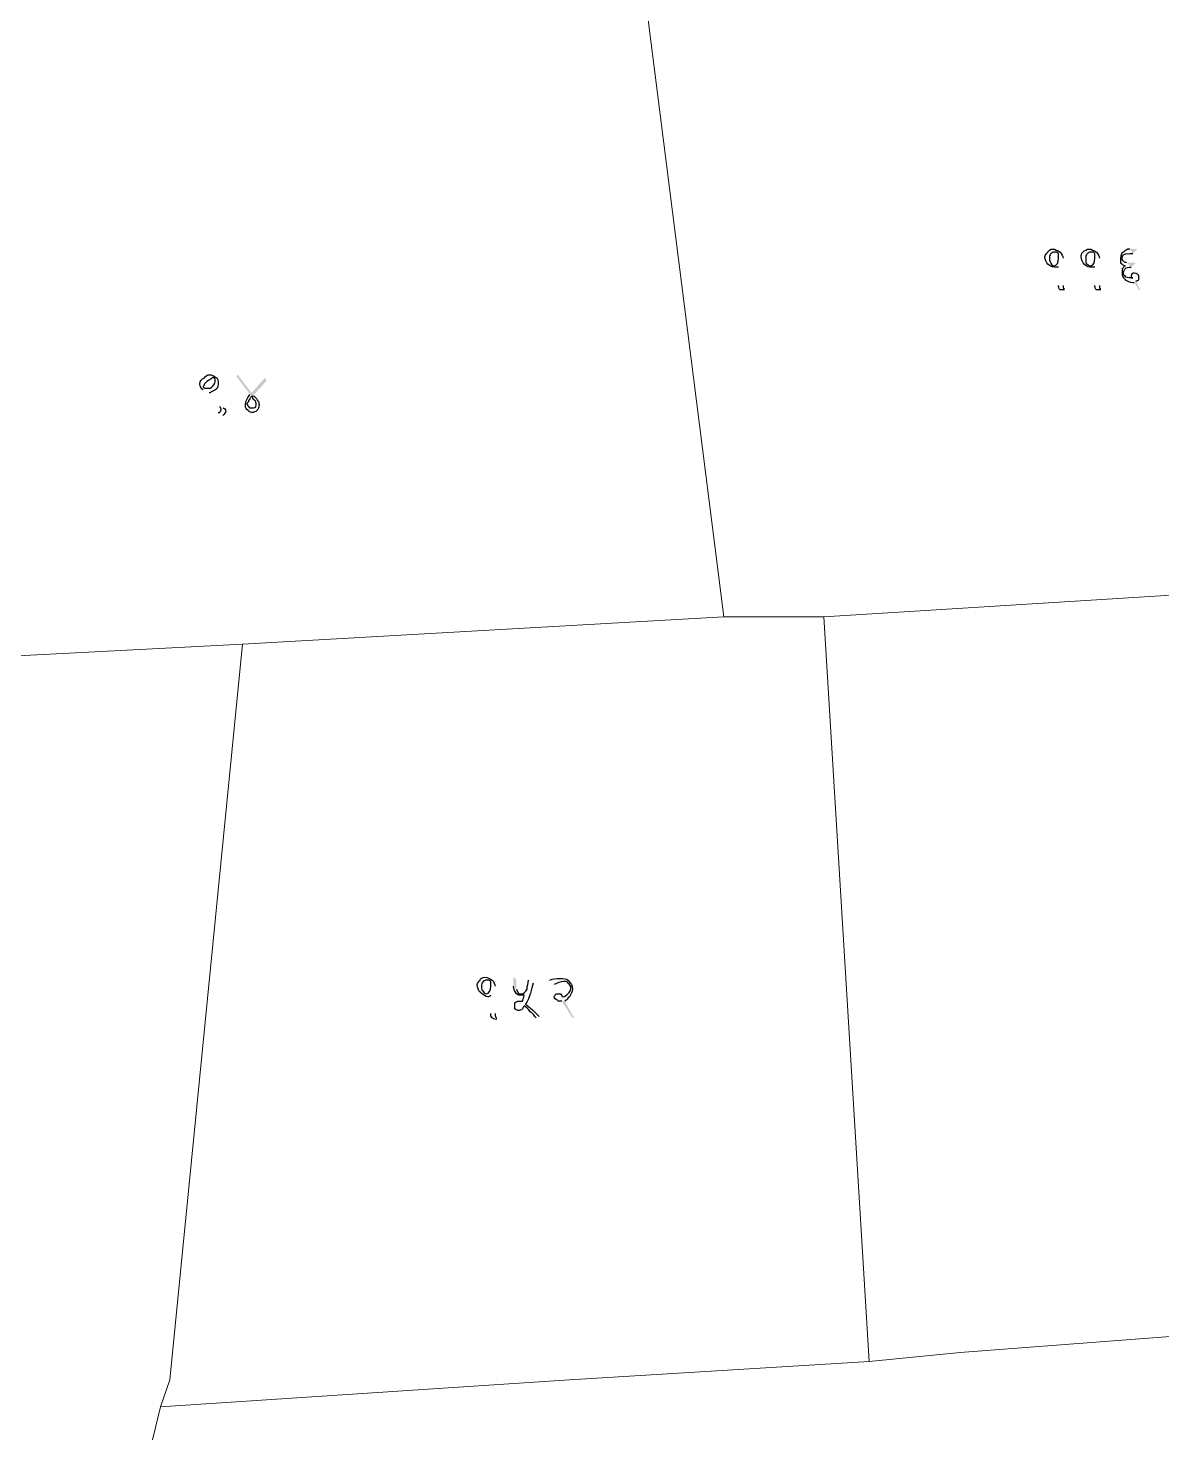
# Model space of a CAD drawing. Header units: inches. Extents: x -9985691 to 3643, y -3270716 to 4788.
# Drawn here: x -4982372 to -4981748, y -3260540 to -3259766 of the extents above; entities that cross this region are included whole.
import ezdxf

# ---------------------------------------------------------------- set-up
doc = ezdxf.new("R2010")
doc.units = ezdxf.units.IN
doc.header["$LTSCALE"] = 2
doc.header["$MEASUREMENT"] = 0
doc.layers.add('PDF_Geometry', color=7, linetype='CONTINUOUS')
doc.layers.add('PDF_Solid Fills', color=7, linetype='CONTINUOUS')

msp = doc.modelspace()

# ---------------------------------------------------------------- hatches: boundary and pattern name
at = {"layer": 'PDF_Solid Fills', "transparency": 33554559}
h = msp.add_hatch(color=256, dxfattribs=at)
h.paths.add_polyline_path([(-4981802.76, -3259892.98), (-4981802.76, -3259907.98)], flags=0)
h.paths.add_polyline_path([(-4981801.93, -3259909.65), (-4981801.93, -3259910.48)], flags=0)
h.paths.add_polyline_path([(-4981782.76, -3259892.98), (-4981782.76, -3259907.98)], flags=0)
h.paths.add_polyline_path([(-4981781.93, -3259909.65), (-4981781.93, -3259910.48)], flags=0)
h.paths.add_polyline_path([(-4981764.43, -3259890.48), (-4981761.93, -3259887.98), (-4981766.1, -3259887.98)], flags=0)
h.paths.add_polyline_path([(-4981763.6, -3259906.31), (-4981761.1, -3259910.48), (-4981760.26, -3259910.48), (-4981762.76, -3259905.48)], flags=0)
h.paths.add_polyline_path([(-4981765.26, -3259897.98), (-4981762.76, -3259895.48), (-4981767.76, -3259895.48)], flags=0)
h = msp.add_hatch(color=256, dxfattribs=at)
h.paths.add_polyline_path([(-4981802.76, -3259892.98), (-4981802.76, -3259907.98)], flags=0)
h.paths.add_polyline_path([(-4981801.93, -3259909.65), (-4981801.93, -3259910.48)], flags=0)
h.paths.add_polyline_path([(-4981782.76, -3259892.98), (-4981782.76, -3259907.98)], flags=0)
h.paths.add_polyline_path([(-4981781.93, -3259909.65), (-4981781.93, -3259910.48)], flags=0)
h.paths.add_polyline_path([(-4981764.43, -3259890.48), (-4981761.93, -3259887.98), (-4981766.1, -3259887.98)], flags=0)
h.paths.add_polyline_path([(-4981763.6, -3259906.31), (-4981761.1, -3259910.48), (-4981760.26, -3259910.48), (-4981762.76, -3259905.48)], flags=0)
h.paths.add_polyline_path([(-4981765.26, -3259897.98), (-4981762.76, -3259895.48), (-4981767.76, -3259895.48)], flags=0)
h = msp.add_hatch(color=256, dxfattribs=at)
h.paths.add_polyline_path([(-4982272.77, -3259967.15), (-4982265.27, -3259975.48)], flags=0)
h.paths.add_polyline_path([(-4982265.27, -3259979.65), (-4982267.77, -3259977.98)], flags=0)
h.paths.add_polyline_path([(-4982266.93, -3259974.65), (-4982276.1, -3259965.48)], flags=0)
h.paths.add_polyline_path([(-4982250.27, -3259967.98), (-4982257.77, -3259957.98), (-4982256.93, -3259957.15), (-4982249.43, -3259967.15), (-4982241.93, -3259958.82), (-4982241.1, -3259960.48), (-4982248.6, -3259968.82)], flags=0)
h = msp.add_hatch(color=256, dxfattribs=at)
h.paths.add_polyline_path([(-4982272.77, -3259967.15), (-4982265.27, -3259975.48)], flags=0)
h.paths.add_polyline_path([(-4982265.27, -3259979.65), (-4982267.77, -3259977.98)], flags=0)
h.paths.add_polyline_path([(-4982266.93, -3259974.65), (-4982276.1, -3259965.48)], flags=0)
h.paths.add_polyline_path([(-4982250.27, -3259967.98), (-4982257.77, -3259957.98), (-4982256.93, -3259957.15), (-4982249.43, -3259967.15), (-4982241.93, -3259958.82), (-4982241.1, -3259960.48), (-4982248.6, -3259968.82)], flags=0)
h = msp.add_hatch(color=256, dxfattribs=at)
h.paths.add_polyline_path([(-4982115.26, -3260293.82), (-4982115.26, -3260308.82)], flags=0)
h.paths.add_polyline_path([(-4982114.43, -3260311.32), (-4982114.43, -3260312.15)], flags=0)
h.paths.add_polyline_path([(-4982096.93, -3260290.48), (-4982094.43, -3260292.15)], flags=0)
h.paths.add_polyline_path([(-4982091.1, -3260310.48), (-4982092.76, -3260311.32)], flags=0)
h.paths.add_polyline_path([(-4982105.26, -3260293.82), (-4982105.26, -3260288.82), (-4982103.6, -3260290.48), (-4982103.6, -3260295.48)], flags=0)
h.paths.add_polyline_path([(-4982082.76, -3260292.98), (-4982085.26, -3260290.48)], flags=0)
h.paths.add_polyline_path([(-4982076.93, -3260302.15), (-4982071.93, -3260311.32), (-4982072.76, -3260311.32), (-4982078.6, -3260302.15)], flags=0)
h = msp.add_hatch(color=256, dxfattribs=at)
h.paths.add_polyline_path([(-4982115.26, -3260293.82), (-4982115.26, -3260308.82)], flags=0)
h.paths.add_polyline_path([(-4982114.43, -3260311.32), (-4982114.43, -3260312.15)], flags=0)
h.paths.add_polyline_path([(-4982096.93, -3260290.48), (-4982094.43, -3260292.15)], flags=0)
h.paths.add_polyline_path([(-4982091.1, -3260310.48), (-4982092.76, -3260311.32)], flags=0)
h.paths.add_polyline_path([(-4982105.26, -3260293.82), (-4982105.26, -3260288.82), (-4982103.6, -3260290.48), (-4982103.6, -3260295.48)], flags=0)
h.paths.add_polyline_path([(-4982082.76, -3260292.98), (-4982085.26, -3260290.48)], flags=0)
h.paths.add_polyline_path([(-4982076.93, -3260302.15), (-4982071.93, -3260311.32), (-4982072.76, -3260311.32), (-4982078.6, -3260302.15)], flags=0)

# ---------------------------------------------------------------- linework, layer by layer
at = {"layer": 'PDF_Geometry', "lineweight": 9}
for points in [[(-4981589.43, -3259620.48), (-4981584.43, -3259695.48), (-4981534.43, -3260065.48), (-4981934.43, -3260090.48), (-4981989.43, -3260090.48), (-4982034.43, -3259735.48), (-4982044.43, -3259590.48), (-4982049.43, -3259580.48), (-4982049.43, -3259555.48), (-4982044.43, -3259555.48), (-4982009.43, -3259550.48), (-4981604.43, -3259515.48), (-4981594.43, -3259615.48)], [(-4981589.43, -3259620.48), (-4981584.43, -3259695.48), (-4981534.43, -3260065.48), (-4981934.43, -3260090.48), (-4981989.43, -3260090.48), (-4982034.43, -3259735.48), (-4982044.43, -3259590.48), (-4982049.43, -3259580.48), (-4982049.43, -3259555.48), (-4982044.43, -3259555.48), (-4982009.43, -3259550.48), (-4981604.43, -3259515.48), (-4981594.43, -3259615.48)], [(-4981589.43, -3259620.48), (-4981584.43, -3259695.48), (-4981534.43, -3260065.48), (-4981934.43, -3260090.48), (-4981989.43, -3260090.48), (-4982034.43, -3259735.48), (-4982044.43, -3259590.48), (-4982049.43, -3259580.48), (-4982049.43, -3259555.48), (-4982044.43, -3259555.48), (-4982009.43, -3259550.48), (-4981604.43, -3259515.48), (-4981594.43, -3259615.48)], [(-4981589.43, -3259620.48), (-4981584.43, -3259695.48), (-4981534.43, -3260065.48), (-4981934.43, -3260090.48), (-4981989.43, -3260090.48), (-4982034.43, -3259735.48), (-4982044.43, -3259590.48), (-4982049.43, -3259580.48), (-4982049.43, -3259555.48), (-4982044.43, -3259555.48), (-4982009.43, -3259550.48), (-4981604.43, -3259515.48), (-4981594.43, -3259615.48)], [(-4981989.43, -3260090.48), (-4982254.43, -3260105.48), (-4982544.43, -3260120.48), (-4982489.43, -3259845.48), (-4982459.43, -3259775.48), (-4982434.43, -3259765.48), (-4982429.43, -3259755.48), (-4982034.43, -3259735.48)], [(-4981989.43, -3260090.48), (-4982254.43, -3260105.48), (-4982544.43, -3260120.48), (-4982489.43, -3259845.48), (-4982459.43, -3259775.48), (-4982434.43, -3259765.48), (-4982429.43, -3259755.48), (-4982034.43, -3259735.48)], [(-4981989.43, -3260090.48), (-4982254.43, -3260105.48), (-4982544.43, -3260120.48), (-4982489.43, -3259845.48), (-4982459.43, -3259775.48), (-4982434.43, -3259765.48), (-4982429.43, -3259755.48), (-4982034.43, -3259735.48)], [(-4981989.43, -3260090.48), (-4982254.43, -3260105.48), (-4982544.43, -3260120.48), (-4982489.43, -3259845.48), (-4982459.43, -3259775.48), (-4982434.43, -3259765.48), (-4982429.43, -3259755.48), (-4982034.43, -3259735.48)], [(-4981384.43, -3260460.48), (-4981434.43, -3260460.48), (-4981464.43, -3260465.48), (-4981859.43, -3260495.48), (-4981909.43, -3260500.48), (-4981934.43, -3260090.48), (-4981534.43, -3260065.48), (-4981479.43, -3260060.48), (-4981389.43, -3260055.48), (-4981384.43, -3260455.48)], [(-4981384.43, -3260460.48), (-4981434.43, -3260460.48), (-4981464.43, -3260465.48), (-4981859.43, -3260495.48), (-4981909.43, -3260500.48), (-4981934.43, -3260090.48), (-4981534.43, -3260065.48), (-4981479.43, -3260060.48), (-4981389.43, -3260055.48), (-4981384.43, -3260455.48)], [(-4981384.43, -3260460.48), (-4981434.43, -3260460.48), (-4981464.43, -3260465.48), (-4981859.43, -3260495.48), (-4981909.43, -3260500.48), (-4981934.43, -3260090.48), (-4981534.43, -3260065.48), (-4981479.43, -3260060.48), (-4981389.43, -3260055.48), (-4981384.43, -3260455.48)], [(-4981384.43, -3260460.48), (-4981434.43, -3260460.48), (-4981464.43, -3260465.48), (-4981859.43, -3260495.48), (-4981909.43, -3260500.48), (-4981934.43, -3260090.48), (-4981534.43, -3260065.48), (-4981479.43, -3260060.48), (-4981389.43, -3260055.48), (-4981384.43, -3260455.48)], [(-4981909.43, -3260500.48), (-4982074.43, -3260510.48), (-4982299.43, -3260525.48), (-4982294.43, -3260510.48), (-4982254.43, -3260105.48), (-4981989.43, -3260090.48), (-4981934.43, -3260090.48)], [(-4981909.43, -3260500.48), (-4982074.43, -3260510.48), (-4982299.43, -3260525.48), (-4982294.43, -3260510.48), (-4982254.43, -3260105.48), (-4981989.43, -3260090.48), (-4981934.43, -3260090.48)], [(-4981909.43, -3260500.48), (-4982074.43, -3260510.48), (-4982299.43, -3260525.48), (-4982294.43, -3260510.48), (-4982254.43, -3260105.48), (-4981989.43, -3260090.48), (-4981934.43, -3260090.48)], [(-4981909.43, -3260500.48), (-4982074.43, -3260510.48), (-4982299.43, -3260525.48), (-4982294.43, -3260510.48), (-4982254.43, -3260105.48), (-4981989.43, -3260090.48), (-4981934.43, -3260090.48)], [(-4982299.43, -3260525.48), (-4982339.43, -3260690.48), (-4982689.43, -3260590.48), (-4982519.43, -3260370.48), (-4982554.43, -3260165.48), (-4982544.43, -3260120.48), (-4982254.43, -3260105.48), (-4982294.43, -3260510.48)], [(-4982299.43, -3260525.48), (-4982339.43, -3260690.48), (-4982689.43, -3260590.48), (-4982519.43, -3260370.48), (-4982554.43, -3260165.48), (-4982544.43, -3260120.48), (-4982254.43, -3260105.48), (-4982294.43, -3260510.48)], [(-4982299.43, -3260525.48), (-4982339.43, -3260690.48), (-4982689.43, -3260590.48), (-4982519.43, -3260370.48), (-4982554.43, -3260165.48), (-4982544.43, -3260120.48), (-4982254.43, -3260105.48), (-4982294.43, -3260510.48)], [(-4982299.43, -3260525.48), (-4982339.43, -3260690.48), (-4982689.43, -3260590.48), (-4982519.43, -3260370.48), (-4982554.43, -3260165.48), (-4982544.43, -3260120.48), (-4982254.43, -3260105.48), (-4982294.43, -3260510.48)]]:
    msp.add_lwpolyline(points, close=True, dxfattribs=at)
msp.add_lwpolyline([(-4981164.43, -3260930.48), (-4981369.43, -3260920.48), (-4981374.43, -3260740.48), (-4981374.43, -3260685.48), (-4981379.43, -3260675.48), (-4981939.43, -3260730.48), (-4982354.43, -3260760.48), (-4982349.43, -3260745.48), (-4982339.43, -3260690.48), (-4982299.43, -3260525.48), (-4982074.43, -3260510.48), (-4981909.43, -3260500.48), (-4981859.43, -3260495.48), (-4981464.43, -3260465.48), (-4981434.43, -3260460.48), (-4981384.43, -3260460.48), (-4981384.43, -3260455.48), (-4981389.43, -3260055.48), (-4981114.43, -3259800.48)], dxfattribs=at)
msp.add_lwpolyline([(-4981164.43, -3260930.48), (-4981369.43, -3260920.48), (-4981374.43, -3260740.48), (-4981374.43, -3260685.48), (-4981379.43, -3260675.48), (-4981939.43, -3260730.48), (-4982354.43, -3260760.48), (-4982349.43, -3260745.48), (-4982339.43, -3260690.48), (-4982299.43, -3260525.48), (-4982074.43, -3260510.48), (-4981909.43, -3260500.48), (-4981859.43, -3260495.48), (-4981464.43, -3260465.48), (-4981434.43, -3260460.48), (-4981384.43, -3260460.48), (-4981384.43, -3260455.48), (-4981389.43, -3260055.48), (-4981114.43, -3259800.48)], dxfattribs=at)
msp.add_lwpolyline([(-4981164.43, -3260930.48), (-4981369.43, -3260920.48), (-4981374.43, -3260740.48), (-4981374.43, -3260685.48), (-4981379.43, -3260675.48), (-4981939.43, -3260730.48), (-4982354.43, -3260760.48), (-4982349.43, -3260745.48), (-4982339.43, -3260690.48), (-4982299.43, -3260525.48), (-4982074.43, -3260510.48), (-4981909.43, -3260500.48), (-4981859.43, -3260495.48), (-4981464.43, -3260465.48), (-4981434.43, -3260460.48), (-4981384.43, -3260460.48), (-4981384.43, -3260455.48), (-4981389.43, -3260055.48), (-4981114.43, -3259800.48)], dxfattribs=at)
msp.add_lwpolyline([(-4981164.43, -3260930.48), (-4981369.43, -3260920.48), (-4981374.43, -3260740.48), (-4981374.43, -3260685.48), (-4981379.43, -3260675.48), (-4981939.43, -3260730.48), (-4982354.43, -3260760.48), (-4982349.43, -3260745.48), (-4982339.43, -3260690.48), (-4982299.43, -3260525.48), (-4982074.43, -3260510.48), (-4981909.43, -3260500.48), (-4981859.43, -3260495.48), (-4981464.43, -3260465.48), (-4981434.43, -3260460.48), (-4981384.43, -3260460.48), (-4981384.43, -3260455.48), (-4981389.43, -3260055.48), (-4981114.43, -3259800.48)], dxfattribs=at)
at = {"layer": 'PDF_Geometry', "lineweight": 25}
for points in [[(-4981812.76, -3259892.15), (-4981812.76, -3259891.31), (-4981811.93, -3259890.48), (-4981811.1, -3259889.65)], [(-4981812.76, -3259892.15), (-4981812.76, -3259891.31), (-4981811.93, -3259890.48), (-4981811.1, -3259889.65)], [(-4981811.1, -3259896.31), (-4981811.93, -3259895.48), (-4981812.76, -3259893.81), (-4981812.76, -3259892.15)], [(-4981811.1, -3259896.31), (-4981811.93, -3259895.48), (-4981812.76, -3259893.81), (-4981812.76, -3259892.15)], [(-4981811.1, -3259889.65), (-4981811.1, -3259888.81), (-4981809.43, -3259887.98), (-4981808.6, -3259887.98)], [(-4981811.1, -3259889.65), (-4981811.1, -3259888.81), (-4981809.43, -3259887.98), (-4981808.6, -3259887.98)], [(-4981809.43, -3259890.48), (-4981810.26, -3259891.31), (-4981810.26, -3259892.15), (-4981810.26, -3259892.98)], [(-4981809.43, -3259890.48), (-4981810.26, -3259891.31), (-4981810.26, -3259892.15), (-4981810.26, -3259892.98)], [(-4981810.26, -3259892.98), (-4981810.26, -3259893.81), (-4981810.26, -3259894.65), (-4981809.43, -3259895.48)], [(-4981810.26, -3259892.98), (-4981810.26, -3259893.81), (-4981810.26, -3259894.65), (-4981809.43, -3259895.48)], [(-4981806.93, -3259889.65), (-4981807.76, -3259889.65), (-4981808.6, -3259889.65), (-4981809.43, -3259890.48)], [(-4981806.93, -3259889.65), (-4981807.76, -3259889.65), (-4981808.6, -3259889.65), (-4981809.43, -3259890.48)], [(-4981808.6, -3259887.98), (-4981806.93, -3259887.98), (-4981806.1, -3259888.81), (-4981804.43, -3259889.65)], [(-4981808.6, -3259887.98), (-4981806.93, -3259887.98), (-4981806.1, -3259888.81), (-4981804.43, -3259889.65)], [(-4981807.76, -3259897.15), (-4981806.1, -3259897.15), (-4981805.26, -3259895.48), (-4981805.26, -3259892.98)], [(-4981807.76, -3259897.15), (-4981806.1, -3259897.15), (-4981805.26, -3259895.48), (-4981805.26, -3259892.98)], [(-4981805.26, -3259890.48), (-4981806.1, -3259889.65), (-4981806.1, -3259889.65), (-4981806.93, -3259889.65)], [(-4981805.26, -3259890.48), (-4981806.1, -3259889.65), (-4981806.1, -3259889.65), (-4981806.93, -3259889.65)], [(-4981805.26, -3259892.98), (-4981805.26, -3259892.15), (-4981805.26, -3259891.31), (-4981805.26, -3259890.48)], [(-4981805.26, -3259892.98), (-4981805.26, -3259892.15), (-4981805.26, -3259891.31), (-4981805.26, -3259890.48)], [(-4981804.43, -3259889.65), (-4981803.6, -3259890.48), (-4981802.76, -3259892.15), (-4981802.76, -3259892.98)], [(-4981804.43, -3259889.65), (-4981803.6, -3259890.48), (-4981802.76, -3259892.15), (-4981802.76, -3259892.98)], [(-4981792.76, -3259892.15), (-4981792.76, -3259891.31), (-4981792.76, -3259890.48), (-4981791.93, -3259889.65)], [(-4981792.76, -3259892.15), (-4981792.76, -3259891.31), (-4981792.76, -3259890.48), (-4981791.93, -3259889.65)], [(-4981791.1, -3259896.31), (-4981791.93, -3259895.48), (-4981792.76, -3259893.81), (-4981792.76, -3259892.15)], [(-4981791.1, -3259896.31), (-4981791.93, -3259895.48), (-4981792.76, -3259893.81), (-4981792.76, -3259892.15)], [(-4981791.93, -3259889.65), (-4981791.1, -3259888.81), (-4981789.43, -3259887.98), (-4981788.6, -3259887.98)], [(-4981791.93, -3259889.65), (-4981791.1, -3259888.81), (-4981789.43, -3259887.98), (-4981788.6, -3259887.98)], [(-4981789.43, -3259890.48), (-4981790.26, -3259891.31), (-4981790.26, -3259892.15), (-4981790.26, -3259892.98)], [(-4981789.43, -3259890.48), (-4981790.26, -3259891.31), (-4981790.26, -3259892.15), (-4981790.26, -3259892.98)], [(-4981790.26, -3259892.98), (-4981790.26, -3259893.81), (-4981790.26, -3259894.65), (-4981790.26, -3259895.48)], [(-4981790.26, -3259892.98), (-4981790.26, -3259893.81), (-4981790.26, -3259894.65), (-4981790.26, -3259895.48)], [(-4981786.93, -3259889.65), (-4981787.76, -3259889.65), (-4981788.6, -3259889.65), (-4981789.43, -3259890.48)], [(-4981786.93, -3259889.65), (-4981787.76, -3259889.65), (-4981788.6, -3259889.65), (-4981789.43, -3259890.48)], [(-4981788.6, -3259887.98), (-4981786.93, -3259887.98), (-4981786.1, -3259888.81), (-4981784.43, -3259889.65)], [(-4981788.6, -3259887.98), (-4981786.93, -3259887.98), (-4981786.1, -3259888.81), (-4981784.43, -3259889.65)], [(-4981787.76, -3259897.15), (-4981786.1, -3259897.15), (-4981785.26, -3259895.48), (-4981785.26, -3259892.98)], [(-4981787.76, -3259897.15), (-4981786.1, -3259897.15), (-4981785.26, -3259895.48), (-4981785.26, -3259892.98)], [(-4981785.26, -3259890.48), (-4981786.1, -3259889.65), (-4981786.1, -3259889.65), (-4981786.93, -3259889.65)], [(-4981785.26, -3259890.48), (-4981786.1, -3259889.65), (-4981786.1, -3259889.65), (-4981786.93, -3259889.65)], [(-4981785.26, -3259892.98), (-4981785.26, -3259892.15), (-4981785.26, -3259891.31), (-4981785.26, -3259890.48)], [(-4981785.26, -3259892.98), (-4981785.26, -3259892.15), (-4981785.26, -3259891.31), (-4981785.26, -3259890.48)], [(-4981784.43, -3259889.65), (-4981783.6, -3259890.48), (-4981782.76, -3259892.15), (-4981782.76, -3259892.98)], [(-4981784.43, -3259889.65), (-4981783.6, -3259890.48), (-4981782.76, -3259892.15), (-4981782.76, -3259892.98)], [(-4981769.43, -3259889.65), (-4981771.1, -3259890.48), (-4981771.1, -3259891.31), (-4981771.1, -3259892.98)], [(-4981769.43, -3259889.65), (-4981771.1, -3259890.48), (-4981771.1, -3259891.31), (-4981771.1, -3259892.98)], [(-4981771.1, -3259892.98), (-4981771.1, -3259893.81), (-4981771.1, -3259894.65), (-4981771.1, -3259895.48)], [(-4981771.1, -3259892.98), (-4981771.1, -3259893.81), (-4981771.1, -3259894.65), (-4981771.1, -3259895.48)], [(-4981770.26, -3259892.98), (-4981770.26, -3259891.31), (-4981769.43, -3259890.48), (-4981766.1, -3259890.48)], [(-4981770.26, -3259892.98), (-4981770.26, -3259891.31), (-4981769.43, -3259890.48), (-4981766.1, -3259890.48)], [(-4981769.43, -3259894.65), (-4981770.26, -3259894.65), (-4981770.26, -3259893.81), (-4981770.26, -3259892.98)], [(-4981769.43, -3259894.65), (-4981770.26, -3259894.65), (-4981770.26, -3259893.81), (-4981770.26, -3259892.98)], [(-4981766.1, -3259887.98), (-4981767.76, -3259887.98), (-4981768.6, -3259888.81), (-4981769.43, -3259889.65)], [(-4981766.1, -3259887.98), (-4981767.76, -3259887.98), (-4981768.6, -3259888.81), (-4981769.43, -3259889.65)], [(-4981767.76, -3259895.48), (-4981768.6, -3259895.48), (-4981768.6, -3259895.48), (-4981769.43, -3259894.65)], [(-4981767.76, -3259895.48), (-4981768.6, -3259895.48), (-4981768.6, -3259895.48), (-4981769.43, -3259894.65)], [(-4981766.1, -3259890.48), (-4981766.1, -3259890.48), (-4981766.1, -3259890.48), (-4981765.26, -3259890.48)], [(-4981766.1, -3259890.48), (-4981766.1, -3259890.48), (-4981766.1, -3259890.48), (-4981765.26, -3259890.48)], [(-4981765.26, -3259890.48), (-4981764.43, -3259890.48), (-4981764.43, -3259890.48), (-4981764.43, -3259890.48)], [(-4981765.26, -3259890.48), (-4981764.43, -3259890.48), (-4981764.43, -3259890.48), (-4981764.43, -3259890.48)], [(-4981806.93, -3259897.98), (-4981807.76, -3259897.98), (-4981809.43, -3259897.98), (-4981811.1, -3259896.31)], [(-4981806.93, -3259897.98), (-4981807.76, -3259897.98), (-4981809.43, -3259897.98), (-4981811.1, -3259896.31)], [(-4981809.43, -3259895.48), (-4981809.43, -3259896.31), (-4981808.6, -3259897.15), (-4981807.76, -3259897.15)], [(-4981809.43, -3259895.48), (-4981809.43, -3259896.31), (-4981808.6, -3259897.15), (-4981807.76, -3259897.15)], [(-4981805.26, -3259897.98), (-4981806.1, -3259897.98), (-4981806.1, -3259897.98), (-4981806.93, -3259897.98)], [(-4981805.26, -3259897.98), (-4981806.1, -3259897.98), (-4981806.1, -3259897.98), (-4981806.93, -3259897.98)], [(-4981786.93, -3259897.98), (-4981788.6, -3259897.98), (-4981789.43, -3259897.98), (-4981791.1, -3259896.31)], [(-4981786.93, -3259897.98), (-4981788.6, -3259897.98), (-4981789.43, -3259897.98), (-4981791.1, -3259896.31)], [(-4981790.26, -3259895.48), (-4981789.43, -3259896.31), (-4981788.6, -3259897.15), (-4981787.76, -3259897.15)], [(-4981790.26, -3259895.48), (-4981789.43, -3259896.31), (-4981788.6, -3259897.15), (-4981787.76, -3259897.15)], [(-4981785.26, -3259897.98), (-4981786.1, -3259897.98), (-4981786.1, -3259897.98), (-4981786.93, -3259897.98)], [(-4981785.26, -3259897.98), (-4981786.1, -3259897.98), (-4981786.1, -3259897.98), (-4981786.93, -3259897.98)], [(-4981771.1, -3259895.48), (-4981770.26, -3259896.31), (-4981769.43, -3259897.15), (-4981768.6, -3259897.15)], [(-4981771.1, -3259895.48), (-4981770.26, -3259896.31), (-4981769.43, -3259897.15), (-4981768.6, -3259897.15)], [(-4981768.6, -3259897.15), (-4981769.43, -3259897.98), (-4981769.43, -3259897.98), (-4981770.26, -3259898.81)], [(-4981768.6, -3259897.15), (-4981769.43, -3259897.98), (-4981769.43, -3259897.98), (-4981770.26, -3259898.81)], [(-4981770.26, -3259898.81), (-4981770.26, -3259899.65), (-4981770.26, -3259899.65), (-4981770.26, -3259901.31)], [(-4981770.26, -3259898.81), (-4981770.26, -3259899.65), (-4981770.26, -3259899.65), (-4981770.26, -3259901.31)], [(-4981770.26, -3259901.31), (-4981770.26, -3259902.15), (-4981770.26, -3259903.81), (-4981768.6, -3259904.65)], [(-4981770.26, -3259901.31), (-4981770.26, -3259902.15), (-4981770.26, -3259903.81), (-4981768.6, -3259904.65)], [(-4981769.43, -3259901.31), (-4981769.43, -3259899.65), (-4981768.6, -3259898.81), (-4981768.6, -3259898.81)], [(-4981769.43, -3259901.31), (-4981769.43, -3259899.65), (-4981768.6, -3259898.81), (-4981768.6, -3259898.81)], [(-4981769.43, -3259902.15), (-4981769.43, -3259901.31), (-4981769.43, -3259901.31), (-4981769.43, -3259901.31)], [(-4981769.43, -3259902.15), (-4981769.43, -3259901.31), (-4981769.43, -3259901.31), (-4981769.43, -3259901.31)], [(-4981768.6, -3259902.98), (-4981768.6, -3259902.98), (-4981769.43, -3259902.15), (-4981769.43, -3259902.15)], [(-4981768.6, -3259902.98), (-4981768.6, -3259902.98), (-4981769.43, -3259902.15), (-4981769.43, -3259902.15)], [(-4981768.6, -3259898.81), (-4981767.76, -3259897.98), (-4981766.93, -3259897.98), (-4981765.26, -3259897.98)], [(-4981768.6, -3259898.81), (-4981767.76, -3259897.98), (-4981766.93, -3259897.98), (-4981765.26, -3259897.98)], [(-4981765.26, -3259903.81), (-4981766.93, -3259903.81), (-4981768.6, -3259903.81), (-4981768.6, -3259902.98)], [(-4981765.26, -3259903.81), (-4981766.93, -3259903.81), (-4981768.6, -3259903.81), (-4981768.6, -3259902.98)], [(-4981763.6, -3259901.31), (-4981764.43, -3259901.31), (-4981765.26, -3259901.31), (-4981765.26, -3259902.98)], [(-4981763.6, -3259901.31), (-4981764.43, -3259901.31), (-4981765.26, -3259901.31), (-4981765.26, -3259902.98)], [(-4981765.26, -3259902.98), (-4981765.26, -3259902.98), (-4981765.26, -3259902.98), (-4981765.26, -3259903.81)], [(-4981765.26, -3259902.98), (-4981765.26, -3259902.98), (-4981765.26, -3259902.98), (-4981765.26, -3259903.81)], [(-4981761.1, -3259902.98), (-4981761.1, -3259902.15), (-4981761.93, -3259901.31), (-4981763.6, -3259901.31)], [(-4981761.1, -3259902.98), (-4981761.1, -3259902.15), (-4981761.93, -3259901.31), (-4981763.6, -3259901.31)], [(-4981761.1, -3259904.65), (-4981761.1, -3259904.65), (-4981761.1, -3259903.81), (-4981761.1, -3259902.98)], [(-4981761.1, -3259904.65), (-4981761.1, -3259904.65), (-4981761.1, -3259903.81), (-4981761.1, -3259902.98)], [(-4981804.43, -3259910.48), (-4981805.26, -3259909.65), (-4981805.26, -3259908.81), (-4981805.26, -3259907.98)], [(-4981804.43, -3259910.48), (-4981805.26, -3259909.65), (-4981805.26, -3259908.81), (-4981805.26, -3259907.98)], [(-4981801.93, -3259910.48), (-4981803.6, -3259910.48), (-4981804.43, -3259910.48), (-4981804.43, -3259910.48)], [(-4981801.93, -3259910.48), (-4981803.6, -3259910.48), (-4981804.43, -3259910.48), (-4981804.43, -3259910.48)], [(-4981802.76, -3259907.98), (-4981802.76, -3259908.81), (-4981802.76, -3259908.81), (-4981802.76, -3259908.81)], [(-4981802.76, -3259907.98), (-4981802.76, -3259908.81), (-4981802.76, -3259908.81), (-4981802.76, -3259908.81)], [(-4981802.76, -3259908.81), (-4981802.76, -3259909.65), (-4981802.76, -3259909.65), (-4981801.93, -3259909.65)], [(-4981802.76, -3259908.81), (-4981802.76, -3259909.65), (-4981802.76, -3259909.65), (-4981801.93, -3259909.65)], [(-4981784.43, -3259910.48), (-4981785.26, -3259909.65), (-4981785.26, -3259908.81), (-4981785.26, -3259907.98)], [(-4981784.43, -3259910.48), (-4981785.26, -3259909.65), (-4981785.26, -3259908.81), (-4981785.26, -3259907.98)], [(-4981781.93, -3259910.48), (-4981783.6, -3259910.48), (-4981784.43, -3259910.48), (-4981784.43, -3259910.48)], [(-4981781.93, -3259910.48), (-4981783.6, -3259910.48), (-4981784.43, -3259910.48), (-4981784.43, -3259910.48)], [(-4981782.76, -3259907.98), (-4981782.76, -3259908.81), (-4981782.76, -3259908.81), (-4981782.76, -3259908.81)], [(-4981782.76, -3259907.98), (-4981782.76, -3259908.81), (-4981782.76, -3259908.81), (-4981782.76, -3259908.81)], [(-4981782.76, -3259908.81), (-4981782.76, -3259909.65), (-4981782.76, -3259909.65), (-4981781.93, -3259909.65)], [(-4981782.76, -3259908.81), (-4981782.76, -3259909.65), (-4981782.76, -3259909.65), (-4981781.93, -3259909.65)], [(-4981768.6, -3259904.65), (-4981767.76, -3259905.48), (-4981766.1, -3259906.31), (-4981764.43, -3259906.31)], [(-4981768.6, -3259904.65), (-4981767.76, -3259905.48), (-4981766.1, -3259906.31), (-4981764.43, -3259906.31)], [(-4981765.26, -3259903.81), (-4981764.43, -3259903.81), (-4981764.43, -3259903.81), (-4981764.43, -3259903.81)], [(-4981764.43, -3259903.81), (-4981765.26, -3259903.81), (-4981765.26, -3259903.81), (-4981765.26, -3259903.81)], [(-4981765.26, -3259903.81), (-4981764.43, -3259903.81), (-4981764.43, -3259903.81), (-4981764.43, -3259903.81)], [(-4981764.43, -3259903.81), (-4981765.26, -3259903.81), (-4981765.26, -3259903.81), (-4981765.26, -3259903.81)], [(-4981764.43, -3259906.31), (-4981764.43, -3259906.31), (-4981763.6, -3259906.31), (-4981763.6, -3259906.31)], [(-4981764.43, -3259906.31), (-4981764.43, -3259906.31), (-4981763.6, -3259906.31), (-4981763.6, -3259906.31)], [(-4981762.76, -3259905.48), (-4981761.93, -3259905.48), (-4981761.1, -3259905.48), (-4981761.1, -3259904.65)], [(-4981762.76, -3259905.48), (-4981761.93, -3259905.48), (-4981761.1, -3259905.48), (-4981761.1, -3259904.65)], [(-4982275.27, -3259958.82), (-4982274.43, -3259957.98), (-4982273.6, -3259957.15), (-4982272.77, -3259957.15)], [(-4982275.27, -3259958.82), (-4982274.43, -3259957.98), (-4982273.6, -3259957.15), (-4982272.77, -3259957.15)], [(-4982272.77, -3259957.15), (-4982271.1, -3259957.15), (-4982270.27, -3259957.98), (-4982268.6, -3259958.82)], [(-4982272.77, -3259957.15), (-4982271.1, -3259957.15), (-4982270.27, -3259957.98), (-4982268.6, -3259958.82)], [(-4982277.77, -3259962.15), (-4982277.77, -3259960.48), (-4982276.93, -3259959.65), (-4982275.27, -3259958.82)], [(-4982277.77, -3259962.15), (-4982277.77, -3259960.48), (-4982276.93, -3259959.65), (-4982275.27, -3259958.82)], [(-4982276.1, -3259965.48), (-4982276.93, -3259964.65), (-4982277.77, -3259963.82), (-4982277.77, -3259962.15)], [(-4982276.1, -3259965.48), (-4982276.93, -3259964.65), (-4982277.77, -3259963.82), (-4982277.77, -3259962.15)], [(-4982275.27, -3259962.15), (-4982275.27, -3259962.98), (-4982276.1, -3259963.82), (-4982276.1, -3259963.82)], [(-4982275.27, -3259962.15), (-4982275.27, -3259962.98), (-4982276.1, -3259963.82), (-4982276.1, -3259963.82)], [(-4982276.1, -3259963.82), (-4982276.1, -3259963.82), (-4982275.27, -3259964.65), (-4982275.27, -3259964.65)], [(-4982276.1, -3259963.82), (-4982276.1, -3259963.82), (-4982275.27, -3259964.65), (-4982275.27, -3259964.65)], [(-4982271.93, -3259959.65), (-4982273.6, -3259960.48), (-4982274.43, -3259961.32), (-4982275.27, -3259962.15)], [(-4982271.93, -3259959.65), (-4982273.6, -3259960.48), (-4982274.43, -3259961.32), (-4982275.27, -3259962.15)], [(-4982275.27, -3259964.65), (-4982275.27, -3259964.65), (-4982275.27, -3259964.65), (-4982274.43, -3259964.65)], [(-4982275.27, -3259964.65), (-4982275.27, -3259964.65), (-4982275.27, -3259964.65), (-4982274.43, -3259964.65)], [(-4982274.43, -3259964.65), (-4982273.6, -3259964.65), (-4982273.6, -3259964.65), (-4982272.77, -3259964.65)], [(-4982274.43, -3259964.65), (-4982273.6, -3259964.65), (-4982273.6, -3259964.65), (-4982272.77, -3259964.65)], [(-4982272.77, -3259964.65), (-4982271.93, -3259964.65), (-4982271.1, -3259963.82), (-4982271.1, -3259963.82)], [(-4982272.77, -3259964.65), (-4982271.93, -3259964.65), (-4982271.1, -3259963.82), (-4982271.1, -3259963.82)], [(-4982270.27, -3259958.82), (-4982271.1, -3259958.82), (-4982271.93, -3259959.65), (-4982271.93, -3259959.65)], [(-4982270.27, -3259958.82), (-4982271.1, -3259958.82), (-4982271.93, -3259959.65), (-4982271.93, -3259959.65)], [(-4982271.1, -3259963.82), (-4982269.43, -3259962.15), (-4982269.43, -3259961.32), (-4982269.43, -3259960.48)], [(-4982271.1, -3259963.82), (-4982269.43, -3259962.15), (-4982269.43, -3259961.32), (-4982269.43, -3259960.48)], [(-4982267.77, -3259962.15), (-4982267.77, -3259964.65), (-4982268.6, -3259965.48), (-4982271.1, -3259966.32)], [(-4982267.77, -3259962.15), (-4982267.77, -3259964.65), (-4982268.6, -3259965.48), (-4982271.1, -3259966.32)], [(-4982269.43, -3259960.48), (-4982269.43, -3259959.65), (-4982269.43, -3259958.82), (-4982270.27, -3259958.82)], [(-4982269.43, -3259960.48), (-4982269.43, -3259959.65), (-4982269.43, -3259958.82), (-4982270.27, -3259958.82)], [(-4982268.6, -3259958.82), (-4982267.77, -3259959.65), (-4982267.77, -3259960.48), (-4982267.77, -3259962.15)], [(-4982268.6, -3259958.82), (-4982267.77, -3259959.65), (-4982267.77, -3259960.48), (-4982267.77, -3259962.15)], [(-4982271.1, -3259966.32), (-4982271.93, -3259967.15), (-4982272.77, -3259967.15), (-4982272.77, -3259967.15)], [(-4982271.1, -3259966.32), (-4982271.93, -3259967.15), (-4982272.77, -3259967.15), (-4982272.77, -3259967.15)], [(-4982252.77, -3259973.82), (-4982252.77, -3259972.15), (-4982251.93, -3259970.48), (-4982250.27, -3259967.98)], [(-4982252.77, -3259973.82), (-4982252.77, -3259972.15), (-4982251.93, -3259970.48), (-4982250.27, -3259967.98)], [(-4982251.1, -3259972.15), (-4982251.1, -3259972.15), (-4982251.93, -3259972.98), (-4982251.93, -3259972.98)], [(-4982251.1, -3259972.15), (-4982251.1, -3259972.15), (-4982251.93, -3259972.98), (-4982251.93, -3259972.98)], [(-4982250.27, -3259970.48), (-4982251.1, -3259971.32), (-4982251.1, -3259971.32), (-4982251.1, -3259972.15)], [(-4982250.27, -3259970.48), (-4982251.1, -3259971.32), (-4982251.1, -3259971.32), (-4982251.1, -3259972.15)], [(-4982249.43, -3259968.82), (-4982249.43, -3259969.65), (-4982250.27, -3259969.65), (-4982250.27, -3259970.48)], [(-4982249.43, -3259968.82), (-4982249.43, -3259969.65), (-4982250.27, -3259969.65), (-4982250.27, -3259970.48)], [(-4982248.6, -3259970.48), (-4982248.6, -3259969.65), (-4982248.6, -3259969.65), (-4982249.43, -3259968.82)], [(-4982248.6, -3259970.48), (-4982248.6, -3259969.65), (-4982248.6, -3259969.65), (-4982249.43, -3259968.82)], [(-4982248.6, -3259968.82), (-4982247.77, -3259968.82), (-4982246.93, -3259969.65), (-4982246.1, -3259971.32)], [(-4982248.6, -3259968.82), (-4982247.77, -3259968.82), (-4982246.93, -3259969.65), (-4982246.1, -3259971.32)], [(-4982247.77, -3259971.32), (-4982247.77, -3259971.32), (-4982247.77, -3259970.48), (-4982248.6, -3259970.48)], [(-4982247.77, -3259971.32), (-4982247.77, -3259971.32), (-4982247.77, -3259970.48), (-4982248.6, -3259970.48)], [(-4982246.93, -3259972.98), (-4982246.93, -3259972.15), (-4982246.93, -3259972.15), (-4982247.77, -3259971.32)], [(-4982246.93, -3259972.98), (-4982246.93, -3259972.15), (-4982246.93, -3259972.15), (-4982247.77, -3259971.32)], [(-4982246.1, -3259971.32), (-4982245.27, -3259972.15), (-4982245.27, -3259972.98), (-4982245.27, -3259973.82)], [(-4982246.1, -3259971.32), (-4982245.27, -3259972.15), (-4982245.27, -3259972.98), (-4982245.27, -3259973.82)], [(-4982267.77, -3259977.98), (-4982267.77, -3259977.98), (-4982266.93, -3259977.98), (-4982266.93, -3259977.98)], [(-4982267.77, -3259977.98), (-4982267.77, -3259977.98), (-4982266.93, -3259977.98), (-4982266.93, -3259977.98)], [(-4982266.1, -3259976.32), (-4982266.1, -3259976.32), (-4982266.1, -3259975.48), (-4982266.93, -3259974.65)], [(-4982266.1, -3259976.32), (-4982266.1, -3259976.32), (-4982266.1, -3259975.48), (-4982266.93, -3259974.65)], [(-4982266.93, -3259977.98), (-4982266.1, -3259977.15), (-4982266.1, -3259976.32), (-4982266.1, -3259976.32)], [(-4982266.93, -3259977.98), (-4982266.1, -3259977.15), (-4982266.1, -3259976.32), (-4982266.1, -3259976.32)], [(-4982265.27, -3259975.48), (-4982264.43, -3259975.48), (-4982263.6, -3259976.32), (-4982263.6, -3259977.15)], [(-4982265.27, -3259975.48), (-4982264.43, -3259975.48), (-4982263.6, -3259976.32), (-4982263.6, -3259977.15)], [(-4982263.6, -3259977.15), (-4982263.6, -3259977.98), (-4982264.43, -3259978.82), (-4982265.27, -3259979.65)], [(-4982263.6, -3259977.15), (-4982263.6, -3259977.98), (-4982264.43, -3259978.82), (-4982265.27, -3259979.65)], [(-4982251.93, -3259976.32), (-4982252.77, -3259975.48), (-4982252.77, -3259974.65), (-4982252.77, -3259973.82)], [(-4982251.93, -3259976.32), (-4982252.77, -3259975.48), (-4982252.77, -3259974.65), (-4982252.77, -3259973.82)], [(-4982251.93, -3259972.98), (-4982251.93, -3259973.82), (-4982251.1, -3259974.65), (-4982251.1, -3259974.65)], [(-4982251.93, -3259972.98), (-4982251.93, -3259973.82), (-4982251.1, -3259974.65), (-4982251.1, -3259974.65)], [(-4982249.43, -3259977.98), (-4982250.27, -3259977.98), (-4982251.1, -3259977.15), (-4982251.93, -3259976.32)], [(-4982249.43, -3259977.98), (-4982250.27, -3259977.98), (-4982251.1, -3259977.15), (-4982251.93, -3259976.32)], [(-4982251.1, -3259974.65), (-4982250.27, -3259975.48), (-4982250.27, -3259975.48), (-4982249.43, -3259975.48)], [(-4982251.1, -3259974.65), (-4982250.27, -3259975.48), (-4982250.27, -3259975.48), (-4982249.43, -3259975.48)], [(-4982249.43, -3259975.48), (-4982247.77, -3259975.48), (-4982246.93, -3259975.48), (-4982246.93, -3259973.82)], [(-4982245.27, -3259973.82), (-4982245.27, -3259976.32), (-4982246.93, -3259977.98), (-4982249.43, -3259977.98)], [(-4982249.43, -3259975.48), (-4982247.77, -3259975.48), (-4982246.93, -3259975.48), (-4982246.93, -3259973.82)], [(-4982245.27, -3259973.82), (-4982245.27, -3259976.32), (-4982246.93, -3259977.98), (-4982249.43, -3259977.98)], [(-4982246.93, -3259973.82), (-4982246.93, -3259973.82), (-4982246.93, -3259972.98), (-4982246.93, -3259972.98)], [(-4982246.93, -3259973.82), (-4982246.93, -3259973.82), (-4982246.93, -3259972.98), (-4982246.93, -3259972.98)], [(-4982123.6, -3260290.48), (-4982123.6, -3260289.65), (-4982121.93, -3260288.82), (-4982121.1, -3260288.82)], [(-4982123.6, -3260290.48), (-4982123.6, -3260289.65), (-4982121.93, -3260288.82), (-4982121.1, -3260288.82)], [(-4982121.1, -3260288.82), (-4982119.43, -3260288.82), (-4982118.6, -3260289.65), (-4982116.93, -3260290.48)], [(-4982121.1, -3260288.82), (-4982119.43, -3260288.82), (-4982118.6, -3260289.65), (-4982116.93, -3260290.48)], [(-4982085.26, -3260290.48), (-4982083.6, -3260289.65), (-4982081.93, -3260289.65), (-4982079.43, -3260289.65)], [(-4982085.26, -3260290.48), (-4982083.6, -3260289.65), (-4982081.93, -3260289.65), (-4982079.43, -3260289.65)], [(-4982079.43, -3260289.65), (-4982077.76, -3260289.65), (-4982076.1, -3260289.65), (-4982075.26, -3260290.48)], [(-4982079.43, -3260289.65), (-4982077.76, -3260289.65), (-4982076.1, -3260289.65), (-4982075.26, -3260290.48)], [(-4982125.26, -3260292.98), (-4982125.26, -3260292.15), (-4982124.43, -3260291.32), (-4982123.6, -3260290.48)], [(-4982125.26, -3260292.98), (-4982125.26, -3260292.15), (-4982124.43, -3260291.32), (-4982123.6, -3260290.48)], [(-4982123.6, -3260297.15), (-4982124.43, -3260296.32), (-4982125.26, -3260294.65), (-4982125.26, -3260292.98)], [(-4982123.6, -3260297.15), (-4982124.43, -3260296.32), (-4982125.26, -3260294.65), (-4982125.26, -3260292.98)], [(-4982119.43, -3260299.65), (-4982120.26, -3260299.65), (-4982121.93, -3260298.82), (-4982123.6, -3260297.15)], [(-4982119.43, -3260299.65), (-4982120.26, -3260299.65), (-4982121.93, -3260298.82), (-4982123.6, -3260297.15)], [(-4982121.93, -3260291.32), (-4982122.76, -3260292.15), (-4982122.76, -3260292.98), (-4982122.76, -3260293.82)], [(-4982121.93, -3260291.32), (-4982122.76, -3260292.15), (-4982122.76, -3260292.98), (-4982122.76, -3260293.82)], [(-4982122.76, -3260293.82), (-4982122.76, -3260295.48), (-4982122.76, -3260296.32), (-4982121.93, -3260296.32)], [(-4982122.76, -3260293.82), (-4982122.76, -3260295.48), (-4982122.76, -3260296.32), (-4982121.93, -3260296.32)], [(-4982119.43, -3260290.48), (-4982120.26, -3260290.48), (-4982121.1, -3260290.48), (-4982121.93, -3260291.32)], [(-4982119.43, -3260290.48), (-4982120.26, -3260290.48), (-4982121.1, -3260290.48), (-4982121.93, -3260291.32)], [(-4982121.93, -3260296.32), (-4982121.93, -3260297.15), (-4982121.1, -3260297.98), (-4982120.26, -3260297.98)], [(-4982121.93, -3260296.32), (-4982121.93, -3260297.15), (-4982121.1, -3260297.98), (-4982120.26, -3260297.98)], [(-4982120.26, -3260297.98), (-4982118.6, -3260297.98), (-4982117.76, -3260296.32), (-4982117.76, -3260293.82)], [(-4982120.26, -3260297.98), (-4982118.6, -3260297.98), (-4982117.76, -3260296.32), (-4982117.76, -3260293.82)], [(-4982117.76, -3260291.32), (-4982118.6, -3260290.48), (-4982118.6, -3260290.48), (-4982119.43, -3260290.48)], [(-4982117.76, -3260291.32), (-4982118.6, -3260290.48), (-4982118.6, -3260290.48), (-4982119.43, -3260290.48)], [(-4982117.76, -3260293.82), (-4982117.76, -3260292.98), (-4982117.76, -3260292.15), (-4982117.76, -3260291.32)], [(-4982117.76, -3260293.82), (-4982117.76, -3260292.98), (-4982117.76, -3260292.15), (-4982117.76, -3260291.32)], [(-4982116.93, -3260290.48), (-4982116.1, -3260291.32), (-4982115.26, -3260292.98), (-4982115.26, -3260293.82)], [(-4982116.93, -3260290.48), (-4982116.1, -3260291.32), (-4982115.26, -3260292.98), (-4982115.26, -3260293.82)], [(-4982103.6, -3260297.98), (-4982104.43, -3260297.15), (-4982105.26, -3260295.48), (-4982105.26, -3260293.82)], [(-4982103.6, -3260297.98), (-4982104.43, -3260297.15), (-4982105.26, -3260295.48), (-4982105.26, -3260293.82)], [(-4982103.6, -3260295.48), (-4982103.6, -3260296.32), (-4982102.76, -3260297.15), (-4982102.76, -3260297.15)], [(-4982103.6, -3260295.48), (-4982103.6, -3260296.32), (-4982102.76, -3260297.15), (-4982102.76, -3260297.15)], [(-4982102.76, -3260297.15), (-4982102.76, -3260297.98), (-4982101.93, -3260297.98), (-4982101.1, -3260297.98)], [(-4982102.76, -3260297.15), (-4982102.76, -3260297.98), (-4982101.93, -3260297.98), (-4982101.1, -3260297.98)], [(-4982101.1, -3260297.98), (-4982099.43, -3260297.98), (-4982098.6, -3260297.15), (-4982097.76, -3260295.48)], [(-4982101.1, -3260297.98), (-4982099.43, -3260297.98), (-4982098.6, -3260297.15), (-4982097.76, -3260295.48)], [(-4982094.43, -3260292.15), (-4982095.26, -3260295.48), (-4982096.1, -3260299.65), (-4982098.6, -3260303.82)], [(-4982094.43, -3260292.15), (-4982095.26, -3260295.48), (-4982096.1, -3260299.65), (-4982098.6, -3260303.82)], [(-4982097.76, -3260295.48), (-4982097.76, -3260293.82), (-4982096.93, -3260292.15), (-4982096.93, -3260290.48)], [(-4982097.76, -3260295.48), (-4982097.76, -3260293.82), (-4982096.93, -3260292.15), (-4982096.93, -3260290.48)], [(-4982077.76, -3260291.32), (-4982079.43, -3260291.32), (-4982081.1, -3260292.15), (-4982082.76, -3260292.98)], [(-4982077.76, -3260291.32), (-4982079.43, -3260291.32), (-4982081.1, -3260292.15), (-4982082.76, -3260292.98)], [(-4982075.26, -3260292.15), (-4982075.26, -3260291.32), (-4982076.1, -3260291.32), (-4982077.76, -3260291.32)], [(-4982075.26, -3260292.15), (-4982075.26, -3260291.32), (-4982076.1, -3260291.32), (-4982077.76, -3260291.32)], [(-4982075.26, -3260290.48), (-4982073.6, -3260292.15), (-4982072.76, -3260293.82), (-4982072.76, -3260295.48)], [(-4982075.26, -3260290.48), (-4982073.6, -3260292.15), (-4982072.76, -3260293.82), (-4982072.76, -3260295.48)], [(-4982073.6, -3260294.65), (-4982073.6, -3260293.82), (-4982074.43, -3260292.98), (-4982075.26, -3260292.15)], [(-4982073.6, -3260294.65), (-4982073.6, -3260293.82), (-4982074.43, -3260292.98), (-4982075.26, -3260292.15)], [(-4982075.26, -3260297.98), (-4982074.43, -3260297.15), (-4982073.6, -3260295.48), (-4982073.6, -3260294.65)], [(-4982075.26, -3260297.98), (-4982074.43, -3260297.15), (-4982073.6, -3260295.48), (-4982073.6, -3260294.65)], [(-4982072.76, -3260295.48), (-4982072.76, -3260297.15), (-4982073.6, -3260297.98), (-4982074.43, -3260299.65)], [(-4982072.76, -3260295.48), (-4982072.76, -3260297.15), (-4982073.6, -3260297.98), (-4982074.43, -3260299.65)], [(-4982117.76, -3260298.82), (-4982118.6, -3260299.65), (-4982118.6, -3260299.65), (-4982119.43, -3260299.65)], [(-4982117.76, -3260298.82), (-4982118.6, -3260299.65), (-4982118.6, -3260299.65), (-4982119.43, -3260299.65)], [(-4982104.43, -3260302.98), (-4982103.6, -3260302.15), (-4982102.76, -3260302.15), (-4982102.76, -3260302.15)], [(-4982104.43, -3260302.98), (-4982103.6, -3260302.15), (-4982102.76, -3260302.15), (-4982102.76, -3260302.15)], [(-4982104.43, -3260304.65), (-4982104.43, -3260304.65), (-4982104.43, -3260303.82), (-4982104.43, -3260302.98)], [(-4982104.43, -3260304.65), (-4982104.43, -3260304.65), (-4982104.43, -3260303.82), (-4982104.43, -3260302.98)], [(-4982104.43, -3260306.32), (-4982104.43, -3260306.32), (-4982104.43, -3260305.48), (-4982104.43, -3260304.65)], [(-4982104.43, -3260306.32), (-4982104.43, -3260306.32), (-4982104.43, -3260305.48), (-4982104.43, -3260304.65)], [(-4982100.26, -3260298.82), (-4982101.93, -3260298.82), (-4982102.76, -3260298.82), (-4982103.6, -3260297.98)], [(-4982100.26, -3260298.82), (-4982101.93, -3260298.82), (-4982102.76, -3260298.82), (-4982103.6, -3260297.98)], [(-4982102.76, -3260302.15), (-4982101.93, -3260302.15), (-4982101.1, -3260302.15), (-4982100.26, -3260302.15)], [(-4982102.76, -3260302.15), (-4982101.93, -3260302.15), (-4982101.1, -3260302.15), (-4982100.26, -3260302.15)], [(-4982100.26, -3260302.15), (-4982100.26, -3260301.32), (-4982099.43, -3260300.48), (-4982099.43, -3260298.82)], [(-4982099.43, -3260298.82), (-4982099.43, -3260298.82), (-4982100.26, -3260298.82), (-4982100.26, -3260298.82)], [(-4982100.26, -3260302.15), (-4982100.26, -3260301.32), (-4982099.43, -3260300.48), (-4982099.43, -3260298.82)], [(-4982099.43, -3260298.82), (-4982099.43, -3260298.82), (-4982100.26, -3260298.82), (-4982100.26, -3260298.82)], [(-4982099.43, -3260304.65), (-4982099.43, -3260305.48), (-4982100.26, -3260305.48), (-4982100.26, -3260306.32)], [(-4982099.43, -3260304.65), (-4982099.43, -3260305.48), (-4982100.26, -3260305.48), (-4982100.26, -3260306.32)], [(-4982096.1, -3260307.98), (-4982096.93, -3260306.32), (-4982098.6, -3260305.48), (-4982099.43, -3260304.65)], [(-4982096.1, -3260307.98), (-4982096.93, -3260306.32), (-4982098.6, -3260305.48), (-4982099.43, -3260304.65)], [(-4982098.6, -3260303.82), (-4982096.1, -3260305.48), (-4982093.6, -3260307.98), (-4982091.1, -3260310.48)], [(-4982098.6, -3260303.82), (-4982096.1, -3260305.48), (-4982093.6, -3260307.98), (-4982091.1, -3260310.48)], [(-4982082.76, -3260299.65), (-4982082.76, -3260298.82), (-4982081.93, -3260298.82), (-4982081.93, -3260297.98)], [(-4982082.76, -3260299.65), (-4982082.76, -3260298.82), (-4982081.93, -3260298.82), (-4982081.93, -3260297.98)], [(-4982081.1, -3260301.32), (-4982081.93, -3260301.32), (-4982082.76, -3260300.48), (-4982082.76, -3260299.65)], [(-4982081.1, -3260301.32), (-4982081.93, -3260301.32), (-4982082.76, -3260300.48), (-4982082.76, -3260299.65)], [(-4982081.93, -3260297.98), (-4982081.93, -3260297.98), (-4982081.1, -3260297.98), (-4982081.1, -3260297.98)], [(-4982081.93, -3260297.98), (-4982081.93, -3260297.98), (-4982081.1, -3260297.98), (-4982081.1, -3260297.98)], [(-4982081.1, -3260297.98), (-4982080.26, -3260297.98), (-4982079.43, -3260297.98), (-4982079.43, -3260297.98)], [(-4982081.1, -3260297.98), (-4982080.26, -3260297.98), (-4982079.43, -3260297.98), (-4982079.43, -3260297.98)], [(-4982079.43, -3260302.15), (-4982080.26, -3260302.15), (-4982081.1, -3260302.15), (-4982081.1, -3260301.32)], [(-4982079.43, -3260302.15), (-4982080.26, -3260302.15), (-4982081.1, -3260302.15), (-4982081.1, -3260301.32)], [(-4982079.43, -3260297.98), (-4982078.6, -3260298.82), (-4982078.6, -3260299.65), (-4982077.76, -3260299.65)], [(-4982079.43, -3260297.98), (-4982078.6, -3260298.82), (-4982078.6, -3260299.65), (-4982077.76, -3260299.65)], [(-4982078.6, -3260302.15), (-4982078.6, -3260302.15), (-4982078.6, -3260302.15), (-4982079.43, -3260302.15)], [(-4982078.6, -3260302.15), (-4982078.6, -3260302.15), (-4982078.6, -3260302.15), (-4982079.43, -3260302.15)], [(-4982077.76, -3260299.65), (-4982076.93, -3260299.65), (-4982076.1, -3260298.82), (-4982075.26, -3260297.98)], [(-4982077.76, -3260299.65), (-4982076.93, -3260299.65), (-4982076.1, -3260298.82), (-4982075.26, -3260297.98)], [(-4982074.43, -3260299.65), (-4982075.26, -3260300.48), (-4982076.1, -3260301.32), (-4982076.93, -3260302.15)], [(-4982074.43, -3260299.65), (-4982075.26, -3260300.48), (-4982076.1, -3260301.32), (-4982076.93, -3260302.15)], [(-4982116.93, -3260311.32), (-4982117.76, -3260310.48), (-4982117.76, -3260309.65), (-4982117.76, -3260308.82)], [(-4982116.93, -3260311.32), (-4982117.76, -3260310.48), (-4982117.76, -3260309.65), (-4982117.76, -3260308.82)], [(-4982114.43, -3260312.15), (-4982116.1, -3260312.15), (-4982116.93, -3260311.32), (-4982116.93, -3260311.32)], [(-4982114.43, -3260312.15), (-4982116.1, -3260312.15), (-4982116.93, -3260311.32), (-4982116.93, -3260311.32)], [(-4982115.26, -3260308.82), (-4982115.26, -3260309.65), (-4982115.26, -3260309.65), (-4982115.26, -3260309.65)], [(-4982115.26, -3260308.82), (-4982115.26, -3260309.65), (-4982115.26, -3260309.65), (-4982115.26, -3260309.65)], [(-4982115.26, -3260309.65), (-4982115.26, -3260310.48), (-4982115.26, -3260310.48), (-4982114.43, -3260311.32)], [(-4982115.26, -3260309.65), (-4982115.26, -3260310.48), (-4982115.26, -3260310.48), (-4982114.43, -3260311.32)], [(-4982102.76, -3260307.15), (-4982102.76, -3260307.15), (-4982103.6, -3260307.15), (-4982104.43, -3260306.32)], [(-4982102.76, -3260307.15), (-4982102.76, -3260307.15), (-4982103.6, -3260307.15), (-4982104.43, -3260306.32)], [(-4982100.26, -3260306.32), (-4982101.1, -3260307.15), (-4982101.93, -3260307.15), (-4982102.76, -3260307.15)], [(-4982100.26, -3260306.32), (-4982101.1, -3260307.15), (-4982101.93, -3260307.15), (-4982102.76, -3260307.15)], [(-4982092.76, -3260311.32), (-4982093.6, -3260310.48), (-4982094.43, -3260308.82), (-4982096.1, -3260307.98)], [(-4982092.76, -3260311.32), (-4982093.6, -3260310.48), (-4982094.43, -3260308.82), (-4982096.1, -3260307.98)]]:
    msp.add_open_spline(points, degree=3, dxfattribs=at)

doc.saveas('drawing.dxf')
